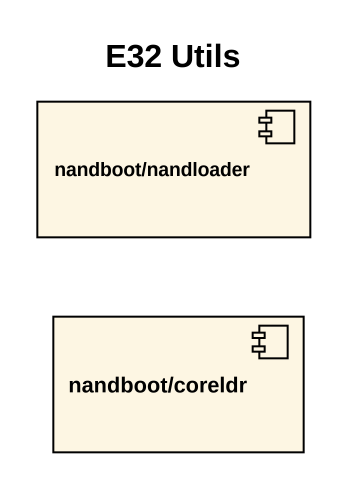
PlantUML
@startuml
title E32 Utils
component "nandboot/nandloader" as nandboot_nandloader
component "nandboot/coreldr" as nandboot_coreldr
@enduml
